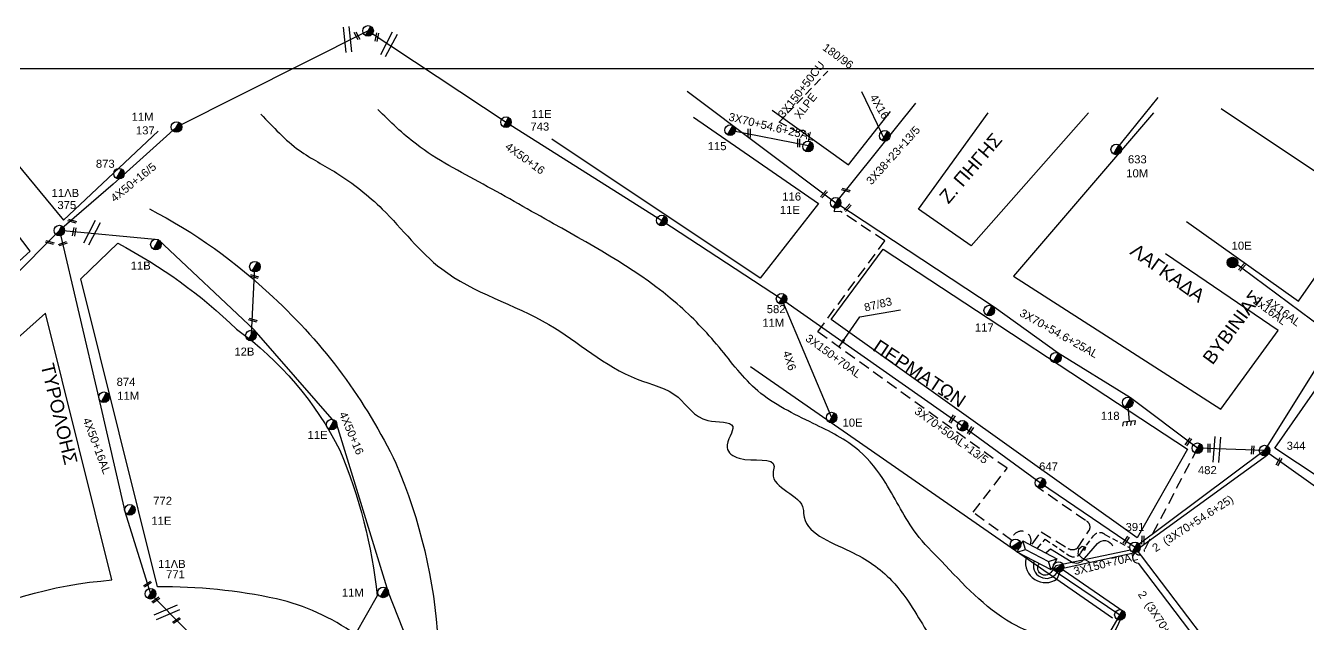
# Model space of a CAD drawing. Header units: millimetres. Extents: x 72 to 3039, y -786 to 786.
# Drawn here: x 650.9 to 937.2, y 651.1 to 784.8 of the extents above; entities that cross this region are included whole.
import ezdxf

# ---------------------------------------------------------------- set-up
doc = ezdxf.new("R2010")
doc.units = ezdxf.units.MM
doc.linetypes.add('DASHED', pattern=[19.05, 12.7, -6.35])
for name, color, linetype in [('Άγνωστα', 7, 'Continuous'), ('Γείωση', 7, 'Continuous'), ('Γυμνά εναέρια ΧΤ (1Φ)   2x16AL', 7, 'Continuous'), ('Γυμνά εναέρια ΧΤ και ΦΟΠ (3Φ)   4x50+16AL', 7, 'Continuous'), ('Εναέρια παροχή ΧΤ 4x16', 7, 'SYN_LINE'), ('Επιγραφές - Σχήματα', 7, 'Continuous'), ('Καλώδια ΧΤ   3x150+50CU', 7, 'DASHED'), ('Καλώδια ΧΤ   3x150+70AL', 7, 'DASHED'), ('Καλώδια ΧΤ   4x6AL', 7, 'DASHED'), ('Μηχανική τομή', 7, 'Continuous'), ('Στύλος Ξύλινος', 7, 'Continuous'), ('Στύλος Ξύλινος @ 1', 7, 'Continuous'), ('Στύλος ΦΜ', 7, 'Continuous'), ('Στύλος ΦΜ @ 1', 7, 'Continuous'), ('Συνεστραμμένα ΧΤ   3x70+54.6+25 AL', 7, 'SYN_LINE'), ('Τομή', 7, 'Continuous'), ('Υποσταθμός εναέριος 2 στύλων', 7, 'Continuous'), ('Υποσταθμός πόλεως', 7, 'Continuous'), ('Υπόβαθρο ΔΕΗ', 7, 'Continuous'), ('Υπόγεια καλώδια Παροχών ΧΤ   4x16AL', 7, 'DASHED')]:
    doc.layers.add(name, color=color, linetype=linetype)
doc.styles.get("Standard").update_dxf_attribs({"font": 'arial.ttf'})
doc.linetypes.add('SYN_LINE', pattern='A,0.5,-0.0001,["/\\/\\/\\/",Standard,S=0.1,R=0,X=0,Y=-0.05],-0.25', length=0.7501)
doc.dimstyles.new('ISO-25', dxfattribs={"dimtxt": 2.5, "dimasz": 2.5, "dimexe": 1.25, "dimexo": 0.625, "dimtad": 1, "dimtxsty": 'Standard', "dimcen": 2.5, "dimadec": 0, "dimazin": 0, "dimtfac": 1, "dimtmove": 0, "dimatfit": 3, "dimfxl": 1, "dimarcsym": 0})

# ---------------------------------------------------------------- blocks, each defined once
blk = doc.blocks.new('ΥΠΑΡΧΩΝ ΤΣΙΜΕΝΤΕΝΙΟΣ ΣΤΥΛΟΣ')
at = {"layer": 'Στύλος ΦΜ'}
blk.add_hatch(color=7, dxfattribs=at).paths.add_polyline_path([(-1.29, -2.28, 0.574793), (2.62, 0, 0.268822), (1.3, 2.27)])
at = {"layer": 'Στύλος ΦΜ', "color": 7}
blk.add_line((-1.29, -2.28), (1.3, 2.27), dxfattribs=at)
blk.add_circle((0, 0), 2.62, dxfattribs=at)
at = {"layer": 'Στύλος ΦΜ', "flags": 4}
for tag, p in [('ΤΥΠΟΣ', (-4.91, 3.03)), ('ΑΡΙΘΜΟΣ', (-4.68, 8.05))]:
    blk.add_attdef(tag, p, '', height=4, dxfattribs=at)
blk = doc.blocks.new('ΥΠΟΣΤΑΘΜΟΣ ΕΝΑΕΡΙΟΣ ΕΠΙ 2 ΣΤΥΛΩΝ')
at = {"layer": 'Υποσταθμός εναέριος 2 στύλων', "linetype": 'Continuous'}
for points in [[(-11.97, -2.11, 0.574793), (-8.45, -0.07, 0.268822), (-9.64, 1.98)], [(9.68, -2.15, 0.574793), (13.19, -0.1, 0.268822), (12.01, 1.95)]]:
    blk.add_hatch(color=256, dxfattribs=at).paths.add_polyline_path(points)
for p, q in [((-11.97, -2.11), (-9.64, 1.98)), ((9.68, -2.15), (12.01, 1.95))]:
    blk.add_line(p, q, dxfattribs=at)
for centre in [(-10.81, -0.07), (10.84, -0.1)]:
    blk.add_circle(centre, 2.36, dxfattribs=at)
at = {"layer": 'Υποσταθμός πόλεως', "linetype": 'Continuous', "ltscale": 40}
blk.add_lwpolyline([(-8.57, 2.82), (8.57, 2.82), (8.57, -2.82), (-8.57, -2.82)], close=True, dxfattribs=at)
for points in [[(-5.75, 0), (-8.57, 2.82)], [(-8.57, -2.82), (-5.75, 0)], [(-5.75, 0), (5.75, 0)], [(5.75, 0), (8.57, 2.82)], [(8.57, -2.82), (5.75, 0)]]:
    blk.add_lwpolyline(points, dxfattribs=at)
at = {"layer": 'Υποσταθμός εναέριος 2 στύλων', "ltscale": 40, "flags": 1}
for tag, p in [('ΜΕΤΑΣΧΗΜΑΤΙΣΜΟΣ', (14.09, 2.51)), ('ΙΣΧΥΣ', (14.07, -0.28)), ('ΑΡΙΘΜΟΣ', (14.19, -3))]:
    blk.add_attdef(tag, p, '', height=1.8, dxfattribs=at)
blk = doc.blocks.new('ΓΕΙΩΣΗ')
at = {"layer": 'Γείωση', "ltscale": 40}
for p, q in [((-2.34, 11.45), (-3, 9.45)), ((-0.34, 11.45), (-1, 9.45)), ((0, 9.45), (0, 0)), ((1.66, 11.45), (1, 9.45)), ((3.66, 11.45), (3, 9.45))]:
    blk.add_line(p, q, dxfattribs=at)
blk.add_lwpolyline([(-3, 9.45), (3, 9.45)], dxfattribs=at)
blk = doc.blocks.new('ΤΟΜΗ')
at = {"layer": 'Τομή', "ltscale": 40}
for p, q in [((-5.68, 0), (5.68, 0)), ((5.68, -2.33), (-5.68, -2.33))]:
    blk.add_line(p, q, dxfattribs=at)
blk = doc.blocks.new('ΥΠΑΡΧΩΝ ΞΥΛΙΝΟΣ ΣΤΥΛΟΣ')
at = {"layer": 'Στύλος Ξύλινος'}
h = blk.add_hatch(color=7, dxfattribs=at)
h.paths.add_polyline_path([(-2.62, 0, 0.270008), (-1.29, -2.28), (1.3, 2.27, 0.576266)])
h.paths.add_polyline_path([(-1.29, -2.28, 0.574793), (2.62, 0, 0.268822), (1.3, 2.27)])
at = {"layer": 'Στύλος Ξύλινος', "color": 7}
blk.add_line((-1.29, -2.28), (1.3, 2.27), dxfattribs=at)
blk.add_circle((0, 0), 2.62, dxfattribs=at)
at = {"layer": 'Στύλος Ξύλινος', "flags": 4}
for tag, p in [('ΑΡΙΘΜΟΣ', (-4.91, 8.6)), ('ΤΥΠΟΣ', (-4.85, 3.39))]:
    blk.add_attdef(tag, p, '', height=4, dxfattribs=at)
blk = doc.blocks.new('ΜΗΧΑΝΙΚΗ ΤΟΜΗ')
at = {"layer": 'Μηχανική τομή', "ltscale": 40}
for p, q in [((-1.89, 0.78), (1.89, 0.78)), ((1.89, 0), (-1.89, 0))]:
    blk.add_line(p, q, dxfattribs=at)

msp = doc.modelspace()

# ---------------------------------------------------------------- linework, layer by layer
at = {"layer": 'Άγνωστα', "color": 2}
msp.add_lwpolyline([(831.68, 745.25), (849.58, 767.51)], dxfattribs=at)
at = {"layer": 'Άγνωστα', "color": 2, "ltscale": 40}
msp.add_lwpolyline([(894.29, 757.17), (903.63, 768.74)], dxfattribs=at)
at = {"layer": 'Άγνωστα', "color": 6}
for points in [[(960.02, 736.39), (943.13, 715.18), (927.39, 689.94)], [(927.39, 689.94), (912.4, 690.45)]]:
    msp.add_lwpolyline(points, dxfattribs=at)
at = {"layer": 'Άγνωστα', "color": 62, "linetype": 'DASHED', "ltscale": 0.2}
msp.add_lwpolyline([(912.4, 690.45), (900.59, 667.85, -1.366762), (898.48, 668.34, 4.478695)], format="xyb", dxfattribs=at)
at = {"layer": 'Άγνωστα', "color": 133}
msp.add_lwpolyline([(958.91, 667.44), (927.39, 689.94)], dxfattribs=at)
at = {"layer": 'Άγνωστα', "color": 1, "linetype": 'DASHED', "ltscale": 0.2}
msp.add_lwpolyline([(875.5, 669.06), (877.53, 671.79), (883.52, 668.1, 0.306452), (885.63, 668.18), (888.19, 672.01, 0.496429), (887.4, 674.3), (876.79, 681.69)], format="xyb", dxfattribs=at)
at = {"layer": 'Άγνωστα', "color": 62}
msp.add_lwpolyline([(878.68, 667.17), (879.61, 668), (884.23, 665.14, 0.407716), (887.18, 665.8), (890.09, 669.15, -0.544574), (893.48, 668.66, -0.219224)], format="xyb", dxfattribs=at)
at = {"layer": 'Γυμνά εναέρια ΧΤ (1Φ)   2x16AL', "color": 6}
msp.add_lwpolyline([(943.13, 715.18), (919.73, 732.57)], dxfattribs=at)
at = {"layer": 'Γυμνά εναέρια ΧΤ και ΦΟΠ (3Φ)   4x50+16AL', "color": 151}
for points in [[(727.31, 783.63), (684.56, 762.17), (670.4, 749.45), (658.43, 739.06), (647.46, 727.97), (635.12, 716.39), (614.99, 698.93)], [(658.42, 739.06), (667.23, 701.58), (673.03, 676.35), (678.75, 657.97), (686.77, 649.8)]]:
    msp.add_lwpolyline(points, dxfattribs=at)
at = {"layer": 'Γυμνά εναέρια ΧΤ και ΦΟΠ (3Φ)   4x50+16AL', "color": 1}
msp.add_lwpolyline([(727.31, 783.63), (758.1, 763.26), (792.88, 741.3), (819.59, 723.81), (860, 695.48), (877.37, 682.71), (898.48, 668.35)], dxfattribs=at)
at = {"layer": 'Γυμνά εναέρια ΧΤ και ΦΟΠ (3Φ)   4x50+16AL', "color": 30}
for points in [[(749.26, 614.1), (731.86, 658.27), (720.36, 695.74), (701.91, 716.87), (680.55, 736.97), (658.42, 739.06)], [(701.32, 715.84), (702.05, 730.99)]]:
    msp.add_lwpolyline(points, dxfattribs=at)
at = {"layer": 'Εναέρια παροχή ΧΤ 4x16', "color": 2, "ltscale": 15}
msp.add_lwpolyline([(842.78, 759.04), (837.51, 770.05)], dxfattribs=at)
at = {"layer": 'Επιγραφές - Σχήματα'}
msp.add_lwpolyline([(111.68, -308.22), (2083.59, -308.22), (2083.59, 775.16), (111.68, 775.16)], close=True, dxfattribs=at)
at = {"layer": 'Επιγραφές - Σχήματα', "ltscale": 40}
msp.add_lwpolyline([(888.35, 665.05), (886.7, 665.9), (885.79, 666.81), (885.96, 668), (886.7, 668.57), (887.44, 668.4), (887.22, 667.66), (886.76, 667.95)], dxfattribs=at)
at = {"layer": 'Καλώδια ΧΤ   3x150+50CU', "color": 62, "ltscale": 0.15}
msp.add_lwpolyline([(825.5, 759.01, 0.906184), (823.29, 761.01), (819.05, 763.26), (829.92, 774.66)], format="xyb", dxfattribs=at)
at = {"layer": 'Καλώδια ΧΤ   3x150+70AL', "color": 2, "ltscale": 0.2}
msp.add_lwpolyline([(875.08, 668.92, 1.228093), (871.01, 669.87), (862.35, 676.15), (869.94, 685.97), (827.68, 716.44), (842.65, 736.76), (832.76, 743.34), (831.4, 743.23), (831.49, 744.09)], format="xyb", dxfattribs=at)
at = {"layer": 'Καλώδια ΧΤ   3x150+70AL', "color": 173, "ltscale": 0.1}
msp.add_lwpolyline([(876.69, 668.18), (878.45, 670.12), (883.78, 666.51, 0.462912), (886.47, 667.26), (889.2, 670.87, -0.414679), (891.76, 671.22), (897.31, 668.21)], format="xyb", dxfattribs=at)
at = {"layer": 'Καλώδια ΧΤ   4x6AL', "color": 1, "linetype": 'SYN_LINE', "ltscale": 20}
msp.add_lwpolyline([(819.59, 723.81), (830.77, 697.31)], dxfattribs=at)
at = {"layer": 'Συνεστραμμένα ΧΤ   3x70+54.6+25 AL', "color": 62, "ltscale": 15}
for points in [[(798.5, 770.16), (831.7, 745.27)], [(808.11, 761.46), (825.57, 758.07)], [(912.4, 690.45), (897.44, 701.69), (881.34, 711.7), (867.03, 721.98), (831.68, 745.25)]]:
    msp.add_lwpolyline(points, dxfattribs=at)
at = {"layer": 'Συνεστραμμένα ΧΤ   3x70+54.6+25 AL', "color": 6, "ltscale": 15}
msp.add_lwpolyline([(927.39, 689.94), (898.48, 668.34)], dxfattribs=at)
at = {"layer": 'Συνεστραμμένα ΧΤ   3x70+54.6+25 AL', "color": 133, "ltscale": 15}
msp.add_lwpolyline([(899.66, 668.34), (928.08, 688.99), (928.08, 688.99)], dxfattribs=at)
at = {"layer": 'Συνεστραμμένα ΧΤ   3x70+54.6+25 AL', "color": 133, "ltscale": 20}
msp.add_lwpolyline([(874.12, 665.76, 0.671681), (881.08, 661.26), (882.1, 663.6), (898.49, 667.16)], format="xyb", dxfattribs=at)
at = {"layer": 'Συνεστραμμένα ΧΤ   3x70+54.6+25 AL', "color": 6, "ltscale": 20}
msp.add_lwpolyline([(897.5, 667.69), (880.83, 664.18), (879.72, 662.73, -0.984357), (877.07, 664.68, -0.514433)], format="xyb", dxfattribs=at)
at = {"layer": 'Συνεστραμμένα ΧΤ   3x70+54.6+25 AL', "ltscale": 15}
msp.add_lwpolyline([(898.55, 667.08, 0.799118), (899.21, 664.8), (922.33, 634.29), (924.97, 633.31)], format="xyb", dxfattribs=at)
at = {"layer": 'Συνεστραμμένα ΧΤ   3x70+54.6+25 AL', "color": 173, "ltscale": 15}
msp.add_lwpolyline([(898.43, 668.26), (924.97, 633.31)], dxfattribs=at)
at = {"layer": 'Συνεστραμμένα ΧΤ   3x70+54.6+25 AL', "color": 27, "ltscale": 20}
msp.add_lwpolyline([(875.99, 665.33, 0.907949), (881.1, 662.73), (895.11, 653.24), (861.35, 595.72)], format="xyb", dxfattribs=at)
at = {"layer": 'Συνεστραμμένα ΧΤ   3x70+54.6+25 AL', "color": 5, "ltscale": 20}
msp.add_lwpolyline([(881.44, 663.95), (896.08, 653.91), (885.99, 633.22), (862.46, 596.13)], dxfattribs=at)
at = {"layer": 'Υπόβαθρο ΔΕΗ'}
for points in [[(799.92, 764.37), (827.81, 745.13), (814.81, 728.43), (768.36, 759.45)], [(817.47, 765.92), (834.57, 753.75), (843.9, 765.63)], [(888.13, 765.31), (861.9, 735.65), (850.18, 743.87), (865.68, 765.31)], [(902.59, 765.34), (871.33, 728.88), (917.62, 699.17), (930.39, 716.77), (905.25, 733.89)], [(909.97, 741.06), (934.94, 723.27), (949.89, 744.7), (917.74, 766.22)], [(645.9, 738.48), (626.81, 762.41), (621.68, 762.63), (593.89, 734.78), (606.28, 705.91), (615.32, 701.27), (651.9, 734.49), (629.91, 763.38)], [(647.77, 755.44), (659.31, 741.41), (680.46, 761.25)], [(842.24, 734.88), (910.2, 690.28), (898.99, 670.47), (830.64, 719.21), (842.24, 734.88)], [(960.57, 734.77), (975.67, 724.87), (1026.95, 691.4), (994.32, 647.68), (929.67, 690.48), (960.57, 734.77)], [(812.66, 708.68), (893.46, 652.56)]]:
    msp.add_lwpolyline(points, dxfattribs=at)
for points in [[(678.53, 743.88, -0.072149), (706.08, 724.23, -0.094892), (733.52, 687.09, -0.086519), (742.95, 647.16, 0.217618), (772.93, 624.16, -0.088105), (813.88, 626.24, -0.08836), (848.95, 613.77, -0.076803), (863.09, 603.85, 1.455419)], [(680.33, 659.49), (663.18, 728.31), (671.46, 736.21, -0.071772), (697.92, 717.07, -0.121064), (721.02, 689.99, -0.074543), (729.32, 657.49), (724.4, 648.88, 0.100744), (706.88, 656.8, 0.057501), (680.33, 659.49, 1.034507)], [(670.16, 661.04), (655.32, 720.61), (615.71, 685.23), (631.87, 649.91, -0.102976), (670.16, 661.04, 1.715577)]]:
    msp.add_lwpolyline(points, format="xyb", dxfattribs=at)
for points in [[(703.41, 765.04), (711.96, 756.98), (720.31, 751.89), (730.49, 743.83), (743.74, 730.49), (767.67, 718.09), (787.36, 705.9), (796.51, 701.84), (803.14, 696.66), (808.7, 695.32), (807.46, 690.61), (810.14, 688.21), (817.92, 686.39), (817.69, 684.86), (824.45, 676.82), (824.5, 675.88), (834.85, 667.46), (844.14, 660.95), (849.34, 653.97), (856.66, 643.63), (867.56, 637.1), (879.19, 633.42), (888.27, 634.67)], [(891.58, 645.98), (887, 647.63), (878.81, 648.49), (870.88, 651.43), (855.26, 665.21), (849.7, 671.37), (842.83, 682.68), (836.93, 689.85), (826.64, 696.01), (814.31, 703.27), (805.64, 713.02), (796.33, 722.67), (768.73, 740.57), (752.99, 749.4), (738.1, 758.32), (729.46, 766.09)]]:
    msp.add_spline(points, degree=3, dxfattribs=at)

# ---------------------------------------------------------------- block references
at = {"layer": 'Γείωση', "xscale": 0.4499999999998303, "yscale": 0.4499999999998303, "zscale": 0.4499999999998303, "rotation": 185.7938719295929}
msp.add_blockref('ΓΕΙΩΣΗ', (896.85, 700.67), dxfattribs=at)
at = {"layer": 'Μηχανική τομή'}
for p, xscale, yscale, zscale, rotation in [((725.02, 782.63), 0.4999999999999317, 0.4999999999999317, 0.4999999999999317, 118.8847345014857), ((729.46, 782.2), 0.4999999999999231, 0.4999999999999231, 0.4999999999999231, 79.80865647477808), ((812.56, 760.81), 0.4999999999999901, 0.4999999999999901, 0.4999999999999901, 89.66458727479579), ((823.61, 758.59), 0.4999999999999901, 0.4999999999999901, 0.4999999999999901, 89.66458727479579), ((828.93, 747.3), 0.4999999999999629, 0.4999999999999629, 0.4999999999999629, 227.6534112967583), ((834, 748.26), 0.5000000000000042, 0.5000000000000042, 0.5000000000000042, 164.2329632650218), ((834.18, 744.3), 0.4999999999999629, 0.4999999999999629, 0.4999999999999629, 227.6534112967583), ((661.35, 741.34), 0.5000000000000042, 0.5000000000000042, 0.5000000000000042, 164.2329632650218), ((661.93, 738.72), 0.4999999999999281, 0.4999999999999281, 0.4999999999999281, 79.80865647477488), ((656.34, 736.55), 0.5000000000000042, 0.5000000000000042, 0.5000000000000042, 164.2329632650218), ((659.27, 735.94), 0.4999999999999635, 0.4999999999999635, 0.4999999999999635, 20.20367256223767), ((922.21, 730.99), 0.4999999999999629, 0.4999999999999629, 0.4999999999999629, 227.6534112967583), ((701.95, 729.01), 0.5000000000000042, 0.5000000000000042, 0.5000000000000042, 164.2329632650218), ((701.68, 719.27), 0.5000000000000042, 0.5000000000000042, 0.5000000000000042, 164.2329632650218), ((857.82, 696.87), 0.4999999999999344, 0.4999999999999344, 0.4999999999999344, 58.06206848383049), ((861.91, 694.32), 0.4999999999999344, 0.4999999999999344, 0.4999999999999344, 58.06206848383049), ((910.24, 692.01), 0.4999999999999666, 0.4999999999999666, 0.4999999999999666, 233.973340831794), ((915.18, 690.47), 0.4999999999998729, 0.4999999999998729, 0.4999999999998729, 89.58369653383755), ((924.94, 690.04), 0.500000000000078, 0.500000000000078, 0.500000000000078, 86.2005224618512), ((930.76, 687.34), 0.5000000000000204, 0.5000000000000204, 0.5000000000000204, 59.53534030302821), ((896.7, 669.83), 0.4999999999999044, 0.4999999999999044, 0.4999999999999044, 58.06206848383601), ((900.42, 669.96), 0.4999999999998725, 0.4999999999998725, 0.4999999999998725, 89.58369653384406), ((678.19, 659.95), 0.4999999999999006, 0.4999999999999006, 0.4999999999999006, 34.82683033035863), ((680.06, 656.4), 0.4999999999999006, 0.4999999999999006, 0.4999999999999006, 34.82683033035863), ((684.65, 651.83), 0.4999999999999472, 0.4999999999999472, 0.4999999999999472, 34.82683033035492)]:
    msp.add_blockref('ΜΗΧΑΝΙΚΗ ΤΟΜΗ', p, dxfattribs=dict(at, xscale=xscale, yscale=yscale, zscale=zscale, rotation=rotation))
at = {"layer": 'Στύλος Ξύλινος @ 1', "ltscale": 40}
ref = msp.add_blockref('ΥΠΑΡΧΩΝ ΞΥΛΙΝΟΣ ΣΤΥΛΟΣ', (920.24, 731.92), dxfattribs=dict(at, xscale=0.4499999999998181, yscale=0.4499999999998181, zscale=0.4499999999998181))
ref.add_attrib('ΤΥΠΟΣ', '10Ε', (920.04, 734.79), dxfattribs={"layer": 'Στύλος Ξύλινος', "height": 1.8, "flags": 4})
at = {"layer": 'Στύλος ΦΜ @ 1', "ltscale": 40, "xscale": 0.4499999999998181, "yscale": 0.4499999999998181, "zscale": 0.4499999999998181}
for p in [(727.31, 783.64), (825.5, 757.83), (842.62, 760.21), (792.88, 741.3), (702.05, 730.99), (880.8, 710.67), (859.99, 695.48), (895.11, 653.24)]:
    msp.add_blockref('ΥΠΑΡΧΩΝ ΤΣΙΜΕΝΤΕΝΙΟΣ ΣΤΥΛΟΣ', p, dxfattribs=at)
at = {"layer": 'Στύλος ΦΜ @ 1', "ltscale": 40}
ref = msp.add_blockref('ΥΠΑΡΧΩΝ ΤΣΙΜΕΝΤΕΝΙΟΣ ΣΤΥΛΟΣ', (684.56, 762.18), dxfattribs=dict(at, xscale=0.4499999999998181, yscale=0.4499999999998181, zscale=0.4499999999998181))
ref.add_attrib('ΤΥΠΟΣ', '11Μ', (674.55, 763.57), dxfattribs={"layer": 'Στύλος ΦΜ', "height": 1.8, "flags": 4})
ref.add_attrib('ΑΡΙΘΜΟΣ', '137', (675.5, 760.53), dxfattribs={"layer": 'Στύλος ΦΜ', "height": 1.8, "flags": 4})
ref = msp.add_blockref('ΥΠΑΡΧΩΝ ΤΣΙΜΕΝΤΕΝΙΟΣ ΣΤΥΛΟΣ', (758.1, 763.26), dxfattribs=dict(at, xscale=0.4499999999998181, yscale=0.4499999999998181, zscale=0.4499999999998181))
ref.add_attrib('ΤΥΠΟΣ', '11Ε', (763.81, 764.19), dxfattribs={"layer": 'Στύλος ΦΜ', "height": 1.8, "flags": 4})
ref.add_attrib('ΑΡΙΘΜΟΣ', '743', (763.55, 761.38), dxfattribs={"layer": 'Στύλος ΦΜ', "height": 1.8, "flags": 4})
ref = msp.add_blockref('ΥΠΑΡΧΩΝ ΤΣΙΜΕΝΤΕΝΙΟΣ ΣΤΥΛΟΣ', (808.11, 761.47), dxfattribs=dict(at, xscale=0.4499999999998181, yscale=0.4499999999998181, zscale=0.4499999999998181))
ref.add_attrib('ΑΡΙΘΜΟΣ', '115', (803.11, 757.01), dxfattribs={"layer": 'Στύλος ΦΜ', "height": 1.8, "flags": 4})
ref = msp.add_blockref('ΥΠΑΡΧΩΝ ΤΣΙΜΕΝΤΕΝΙΟΣ ΣΤΥΛΟΣ', (894.29, 757.17), dxfattribs=dict(at, xscale=0.4499999999998181, yscale=0.4499999999998181, zscale=0.4499999999998181))
ref.add_attrib('ΤΥΠΟΣ', '10Μ', (896.53, 750.94), dxfattribs={"layer": 'Στύλος ΦΜ', "height": 1.8, "flags": 4})
ref.add_attrib('ΑΡΙΘΜΟΣ', '633', (896.89, 754.07), dxfattribs={"layer": 'Στύλος ΦΜ', "height": 1.8, "flags": 4})
ref = msp.add_blockref('ΥΠΑΡΧΩΝ ΤΣΙΜΕΝΤΕΝΙΟΣ ΣΤΥΛΟΣ', (671.73, 751.77), dxfattribs=dict(at, xscale=0.4499999999998181, yscale=0.4499999999998181, zscale=0.4499999999998181))
ref.add_attrib('ΑΡΙΘΜΟΣ', '873', (666.57, 753.08), dxfattribs={"layer": 'Στύλος ΦΜ', "height": 1.8, "flags": 4})
ref = msp.add_blockref('ΥΠΑΡΧΩΝ ΤΣΙΜΕΝΤΕΝΙΟΣ ΣΤΥΛΟΣ', (658.42, 739.06), dxfattribs=dict(at, xscale=0.4499999999998181, yscale=0.4499999999998181, zscale=0.4499999999998181))
ref.add_attrib('ΤΥΠΟΣ', '11ΛΒ', (656.68, 746.55), dxfattribs={"layer": 'Στύλος ΦΜ', "height": 1.8, "flags": 4})
ref.add_attrib('ΑΡΙΘΜΟΣ', '375', (657.98, 743.86), dxfattribs={"layer": 'Στύλος ΦΜ', "height": 1.8, "flags": 4})
ref = msp.add_blockref('ΥΠΑΡΧΩΝ ΤΣΙΜΕΝΤΕΝΙΟΣ ΣΤΥΛΟΣ', (831.68, 745.25), dxfattribs=dict(at, xscale=0.4499999999998181, yscale=0.4499999999998181, zscale=0.4499999999998181))
ref.add_attrib('ΤΥΠΟΣ', '11Ε', (819.21, 742.76), dxfattribs={"layer": 'Στύλος ΦΜ', "height": 1.8, "flags": 4})
ref.add_attrib('ΑΡΙΘΜΟΣ', '116', (819.76, 745.76), dxfattribs={"layer": 'Στύλος ΦΜ', "height": 1.8, "flags": 4})
ref = msp.add_blockref('ΥΠΑΡΧΩΝ ΤΣΙΜΕΝΤΕΝΙΟΣ ΣΤΥΛΟΣ', (679.97, 735.95), dxfattribs=dict(at, xscale=0.4499999999998181, yscale=0.4499999999998181, zscale=0.4499999999998181))
ref.add_attrib('ΤΥΠΟΣ', '11Β', (674.34, 730.33), dxfattribs={"layer": 'Στύλος ΦΜ', "height": 1.8, "flags": 4})
ref = msp.add_blockref('ΥΠΑΡΧΩΝ ΤΣΙΜΕΝΤΕΝΙΟΣ ΣΤΥΛΟΣ', (819.59, 723.81), dxfattribs=dict(at, xscale=0.4499999999998181, yscale=0.4499999999998181, zscale=0.4499999999998181))
ref.add_attrib('ΤΥΠΟΣ', '11Μ', (815.31, 717.57), dxfattribs={"layer": 'Στύλος ΦΜ', "height": 1.8, "flags": 4})
ref.add_attrib('ΑΡΙΘΜΟΣ', '582', (816.29, 720.62), dxfattribs={"layer": 'Στύλος ΦΜ', "height": 1.8, "flags": 4})
ref = msp.add_blockref('ΥΠΑΡΧΩΝ ΤΣΙΜΕΝΤΕΝΙΟΣ ΣΤΥΛΟΣ', (865.95, 721.19), dxfattribs=dict(at, xscale=0.4499999999998181, yscale=0.4499999999998181, zscale=0.4499999999998181))
ref.add_attrib('ΑΡΙΘΜΟΣ', '117', (862.74, 716.51), dxfattribs={"layer": 'Στύλος ΦΜ', "height": 1.8, "flags": 4})
ref = msp.add_blockref('ΥΠΑΡΧΩΝ ΤΣΙΜΕΝΤΕΝΙΟΣ ΣΤΥΛΟΣ', (701.16, 715.61), dxfattribs=dict(at, xscale=0.4499999999998181, yscale=0.4499999999998181, zscale=0.4499999999998181))
ref.add_attrib('ΤΥΠΟΣ', '12Β', (697.47, 711.13), dxfattribs={"layer": 'Στύλος ΦΜ', "height": 1.8, "flags": 4})
ref = msp.add_blockref('ΥΠΑΡΧΩΝ ΤΣΙΜΕΝΤΕΝΙΟΣ ΣΤΥΛΟΣ', (668.37, 701.85), dxfattribs=dict(at, xscale=0.4499999999998181, yscale=0.4499999999998181, zscale=0.4499999999998181))
ref.add_attrib('ΤΥΠΟΣ', '11Μ', (671.33, 701.27), dxfattribs={"layer": 'Στύλος ΦΜ', "height": 1.8, "flags": 4})
ref.add_attrib('ΑΡΙΘΜΟΣ', '874', (671.2, 704.38), dxfattribs={"layer": 'Στύλος ΦΜ', "height": 1.8, "flags": 4})
ref = msp.add_blockref('ΥΠΑΡΧΩΝ ΤΣΙΜΕΝΤΕΝΙΟΣ ΣΤΥΛΟΣ', (896.85, 700.67), dxfattribs=dict(at, xscale=0.4499999999998181, yscale=0.4499999999998181, zscale=0.4499999999998181))
ref.add_attrib('ΑΡΙΘΜΟΣ', '118', (890.84, 696.8), dxfattribs={"layer": 'Στύλος ΦΜ', "height": 1.8, "flags": 4})
ref = msp.add_blockref('ΥΠΑΡΧΩΝ ΤΣΙΜΕΝΤΕΝΙΟΣ ΣΤΥΛΟΣ', (830.77, 697.31), dxfattribs=dict(at, xscale=0.4499999999998181, yscale=0.4499999999998181, zscale=0.4499999999998181))
ref.add_attrib('ΤΥΠΟΣ', '10Ε', (833.2, 695.28), dxfattribs={"layer": 'Στύλος ΦΜ', "height": 1.8, "flags": 4})
ref = msp.add_blockref('ΥΠΑΡΧΩΝ ΤΣΙΜΕΝΤΕΝΙΟΣ ΣΤΥΛΟΣ', (719.18, 695.74), dxfattribs=dict(at, xscale=0.4499999999998181, yscale=0.4499999999998181, zscale=0.4499999999998181))
ref.add_attrib('ΤΥΠΟΣ', '11Ε', (713.8, 692.52), dxfattribs={"layer": 'Στύλος ΦΜ', "height": 1.8, "flags": 4})
ref = msp.add_blockref('ΥΠΑΡΧΩΝ ΤΣΙΜΕΝΤΕΝΙΟΣ ΣΤΥΛΟΣ', (912.4, 690.45), dxfattribs=dict(at, xscale=0.4499999999998181, yscale=0.4499999999998181, zscale=0.4499999999998181))
ref.add_attrib('ΑΡΙΘΜΟΣ', '482', (912.52, 684.67), dxfattribs={"layer": 'Στύλος ΦΜ', "height": 1.8, "flags": 4})
ref = msp.add_blockref('ΥΠΑΡΧΩΝ ΤΣΙΜΕΝΤΕΝΙΟΣ ΣΤΥΛΟΣ', (927.39, 689.94), dxfattribs=dict(at, xscale=0.4499999999998181, yscale=0.4499999999998181, zscale=0.4499999999998181))
ref.add_attrib('ΑΡΙΘΜΟΣ', '344', (932.33, 690.11), dxfattribs={"layer": 'Στύλος ΦΜ', "height": 1.8, "flags": 4})
ref = msp.add_blockref('ΥΠΑΡΧΩΝ ΤΣΙΜΕΝΤΕΝΙΟΣ ΣΤΥΛΟΣ', (877.37, 682.71), dxfattribs=dict(at, xscale=0.4499999999998181, yscale=0.4499999999998181, zscale=0.4499999999998181))
ref.add_attrib('ΑΡΙΘΜΟΣ', '647', (877.07, 685.48), dxfattribs={"layer": 'Στύλος ΦΜ', "height": 1.8, "flags": 4})
ref = msp.add_blockref('ΥΠΑΡΧΩΝ ΤΣΙΜΕΝΤΕΝΙΟΣ ΣΤΥΛΟΣ', (674.16, 676.71), dxfattribs=dict(at, xscale=0.4499999999998181, yscale=0.4499999999998181, zscale=0.4499999999998181))
ref.add_attrib('ΤΥΠΟΣ', '11Ε', (678.95, 673.36), dxfattribs={"layer": 'Στύλος ΦΜ', "height": 1.8, "flags": 4})
ref.add_attrib('ΑΡΙΘΜΟΣ', '772', (679.36, 677.82), dxfattribs={"layer": 'Στύλος ΦΜ', "height": 1.8, "flags": 4})
ref = msp.add_blockref('ΥΠΑΡΧΩΝ ΤΣΙΜΕΝΤΕΝΙΟΣ ΣΤΥΛΟΣ', (898.48, 668.34), dxfattribs=dict(at, xscale=0.4499999999998181, yscale=0.4499999999998181, zscale=0.4499999999998181))
ref.add_attrib('ΑΡΙΘΜΟΣ', '391', (896.37, 671.97), dxfattribs={"layer": 'Στύλος ΦΜ', "height": 1.8, "flags": 4})
ref = msp.add_blockref('ΥΠΑΡΧΩΝ ΤΣΙΜΕΝΤΕΝΙΟΣ ΣΤΥΛΟΣ', (678.75, 657.97), dxfattribs=dict(at, xscale=0.4499999999998181, yscale=0.4499999999998181, zscale=0.4499999999998181))
ref.add_attrib('ΤΥΠΟΣ', '11ΛΒ', (680.45, 663.72), dxfattribs={"layer": 'Στύλος ΦΜ', "height": 1.8, "flags": 4})
ref.add_attrib('ΑΡΙΘΜΟΣ', '771', (682.24, 661.41), dxfattribs={"layer": 'Στύλος ΦΜ', "height": 1.8, "flags": 4})
ref = msp.add_blockref('ΥΠΑΡΧΩΝ ΤΣΙΜΕΝΤΕΝΙΟΣ ΣΤΥΛΟΣ', (730.69, 658.27), dxfattribs=dict(at, xscale=0.4499999999998181, yscale=0.4499999999998181, zscale=0.4499999999998181))
ref.add_attrib('ΤΥΠΟΣ', '11Μ', (721.46, 657.32), dxfattribs={"layer": 'Στύλος ΦΜ', "height": 1.8, "flags": 4})
at = {"layer": 'Τομή'}
for p, xscale, yscale, zscale, rotation in [((723.3, 781.8), 0.4999999999999074, 0.4999999999999074, 0.4999999999999074, 276.0961537694589), ((732.48, 780.34), 0.4999999999999306, 0.4999999999999306, 0.4999999999999306, 242.4228260205503), ((666.21, 738.29), 0.4999999999999306, 0.4999999999999306, 0.4999999999999306, 242.4228260205503), ((916.16, 690.21), 0.4999999999998782, 0.4999999999998782, 0.4999999999998782, 85.72870538607957), ((682.62, 653.29), 0.5000000000000172, 0.5000000000000172, 0.5000000000000172, 203.2345516599222)]:
    msp.add_blockref('ΤΟΜΗ', p, dxfattribs=dict(at, xscale=xscale, yscale=yscale, zscale=zscale, rotation=rotation))
at = {"layer": 'Υποσταθμός εναέριος 2 στύλων', "xscale": 0.5000000000000067, "yscale": 0.5000000000000067, "zscale": 0.5000000000000067, "rotation": 332.1941325548151}
msp.add_blockref('ΥΠΟΣΤΑΘΜΟΣ ΕΝΑΕΡΙΟΣ ΕΠΙ 2 ΣΤΥΛΩΝ', (876.61, 666.52), dxfattribs=at)

# ---------------------------------------------------------------- texts
at = {"layer": 'Άγνωστα', "char_height": 1.8, "width": 11.8763, "attachment_point": 1}
for s, insert, rotation in [('3X38+23+13/5', (838.32, 750.33), 48.0997), ('3X70+50AL+13/5', (850.13, 699.82), 323.9752)]:
    msp.add_mtext(s, dxfattribs=dict(at, insert=insert, rotation=rotation))
at = {"layer": 'Γυμνά εναέρια ΧΤ (1Φ)   2x16AL', "insert": (925.75, 724.41), "char_height": 1.8, "width": 11.8763, "attachment_point": 1, "rotation": 323.0717}
msp.add_mtext('2x16AL', dxfattribs=at)
at = {"layer": 'Γυμνά εναέρια ΧΤ και ΦΟΠ (3Φ)   4x50+16AL', "char_height": 1.8, "attachment_point": 1}
for s, insert, width, rotation in [('4X50+16', (758.78, 758.89), 11.8763, 323.9752), ('4X50+16/5', (669.61, 746.7), 36.4294, 38.9958), ('4X50+16AL', (665.3, 697.5), 36.4294, 290.634), ('4X50+16', (722.47, 698.84), 36.4294, 293.0213)]:
    msp.add_mtext(s, dxfattribs=dict(at, insert=insert, width=width, rotation=rotation))
at = {"layer": 'Εναέρια παροχή ΧΤ 4x16', "insert": (840.76, 769.73), "char_height": 1.8, "width": 11.8763, "attachment_point": 1, "rotation": 300.4362}
msp.add_mtext('4X16', dxfattribs=at)
at = {"layer": 'Επιγραφές - Σχήματα', "attachment_point": 1}
for s, insert, char_height, width, rotation in [('180/96', (829.62, 781), 1.8, 11.8763, 323.9752), ('Z. ΠΗΓΗΣ', (854.55, 746.79), 3, 24.186, 49.6683), ('ΛAΓKAΔA', (898.88, 736.38), 3, 11.8763, 324.435), ('BYBINIAΣ', (913.36, 710.67), 3, 11.8763, 53.6683), ('87/83', (837.85, 722.71), 1.8, 11.8763, 13.723), ('ΠΕΡΜΑΤΩΝ', (841.36, 714.92), 3, 33.8234, 326.5508), ('TYPOΛOHΣ', (657.15, 709.7), 3, 36.4294, 283.5133)]:
    msp.add_mtext(s, dxfattribs=dict(at, insert=insert, char_height=char_height, width=width, rotation=rotation))
at = {"layer": 'Καλώδια ΧΤ   3x150+50CU', "insert": (818.62, 765.12), "char_height": 1.8, "width": 11.8763, "attachment_point": 1, "rotation": 52.0395}
msp.add_mtext('3X150+50CU\\P   XLPE', dxfattribs=at)
at = {"layer": 'Καλώδια ΧΤ   3x150+70AL', "char_height": 1.8, "width": 11.8763, "attachment_point": 1}
for insert, rotation in [((825.81, 716.07), 323.9752), ((884.59, 663.83), 13.723)]:
    msp.add_mtext('3X150+70AL', dxfattribs=dict(at, insert=insert, rotation=rotation))
at = {"layer": 'Καλώδια ΧΤ   4x6AL', "insert": (821.56, 712.43), "char_height": 1.8, "width": 11.8763, "attachment_point": 1, "rotation": 287.7604}
msp.add_mtext('4X6', dxfattribs=at)
at = {"layer": 'Συνεστραμμένα ΧΤ   3x70+54.6+25 AL', "char_height": 1.8, "attachment_point": 1}
for s, insert, width, rotation in [('3X70+54.6+25AL', (808.05, 765.41), 16.2172, 346.507), ('3X70+54.6+25AL', (873.43, 721.68), 16.2172, 330.6136), ('  2  (3X70+54.6+25)', (900.9, 667.96), 24.4537, 32.8982), ('  2  (3X70+54.6+25)', (899.76, 660.01), 24.4537, 303.7714)]:
    msp.add_mtext(s, dxfattribs=dict(at, insert=insert, width=width, rotation=rotation))
at = {"layer": 'Υπόγεια καλώδια Παροχών ΧΤ   4x16AL', "insert": (928.5, 724.32), "char_height": 1.8, "width": 11.8763, "attachment_point": 1, "rotation": 323.4916}
msp.add_mtext('4X16AL', dxfattribs=at)

# ---------------------------------------------------------------- leaders
at = {"layer": 'Επιγραφές - Σχήματα'}
msp.add_leader([(832.4, 713.03), (837.08, 719.77), (846.12, 721.36)], dimstyle='ISO-25', override={"dimasz": 2, "dimgap": 0.625, "dimtad": 0}, dxfattribs=at)

doc.saveas('drawing.dxf')
